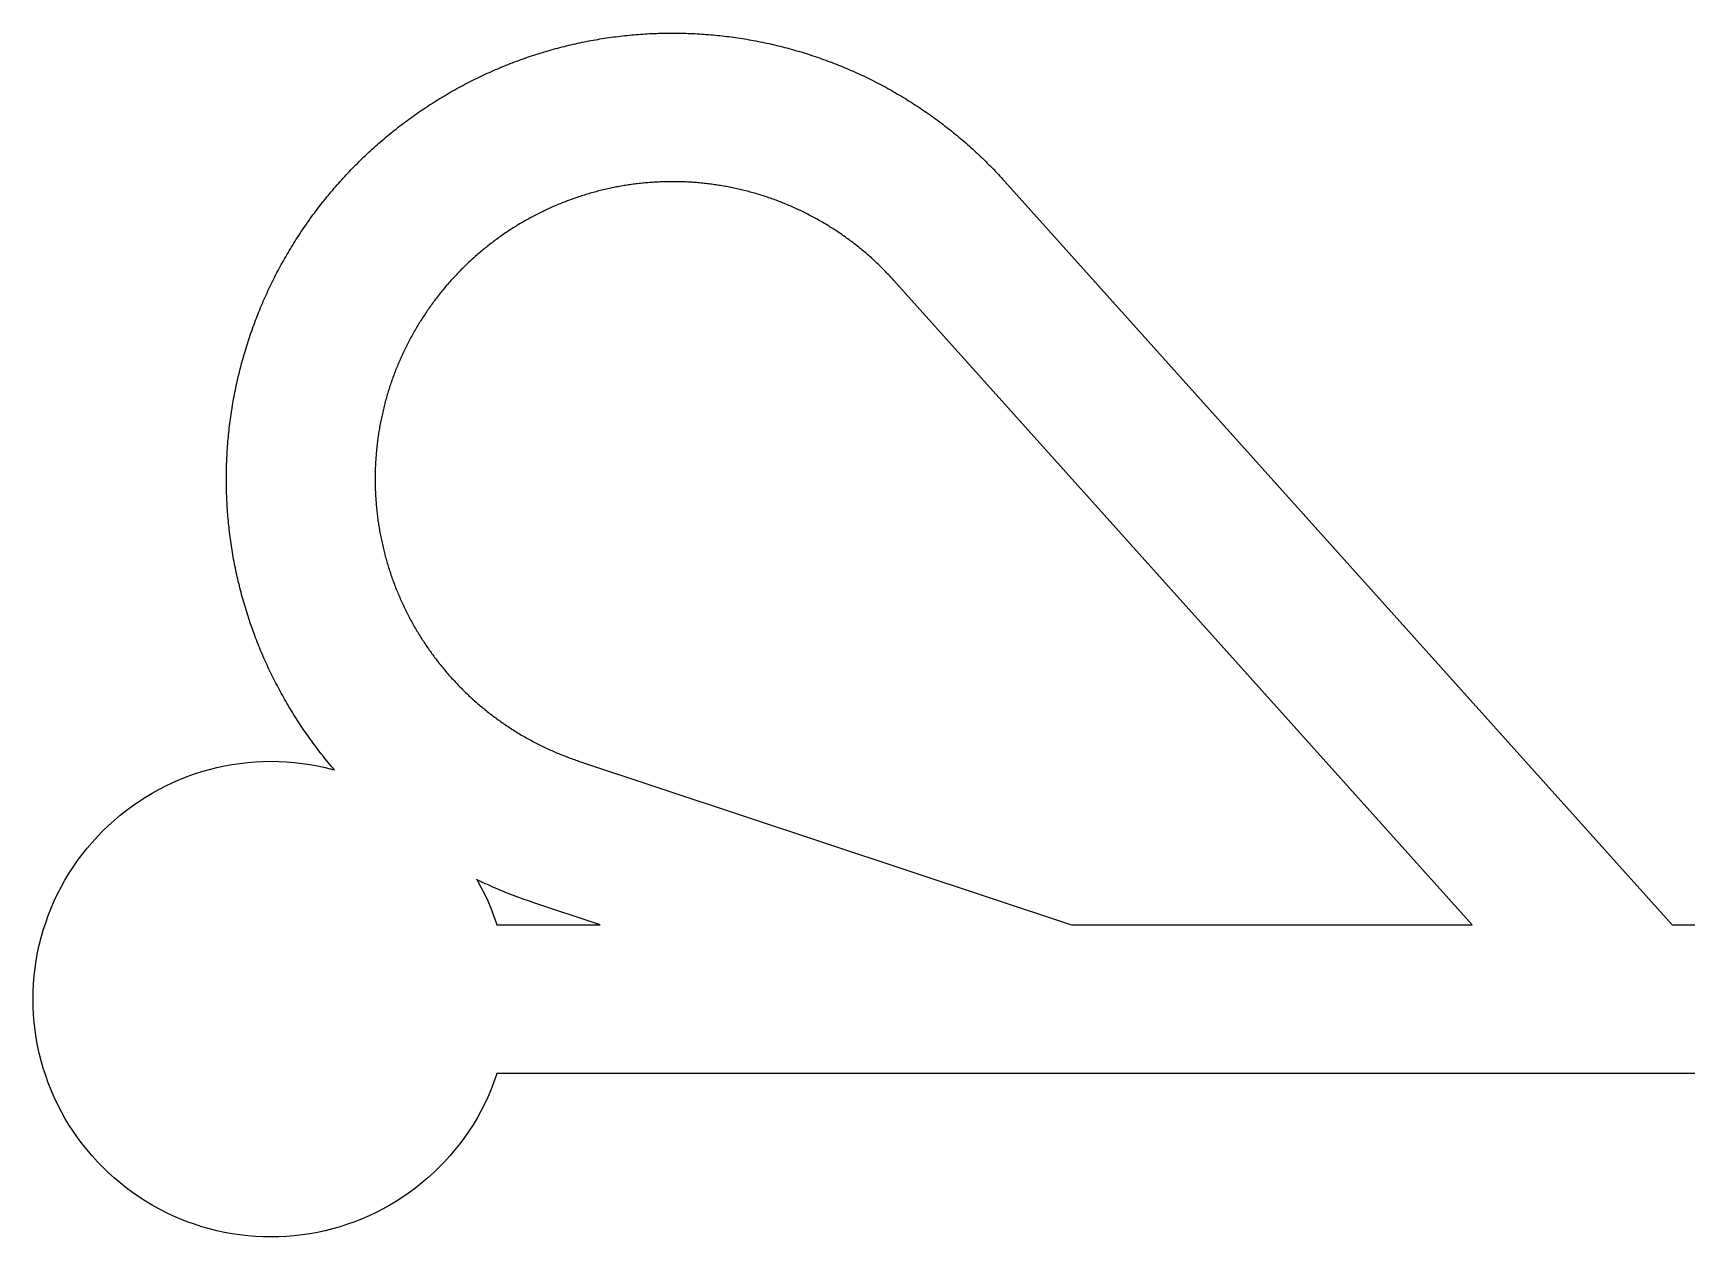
# Model space of a CAD drawing. Header units: millimetres. Extents: x -2.2 to 42.3, y -1.6 to 6.5.
# Drawn here: x -2.21 to 8.91, y -1.6 to 6.5 of the extents above; entities that cross this region are included whole.
import ezdxf

# ---------------------------------------------------------------- set-up
doc = ezdxf.new("R2010")
doc.units = ezdxf.units.MM

msp = doc.modelspace()

# ---------------------------------------------------------------- linework, layer by layer
for points in [[(0.900783, -0.514303), (0.883145, -0.5636), (0.863902, -0.612293), (0.843077, -0.660331), (0.820692, -0.707662), (0.796769, -0.754235), (0.771336, -0.8), (0.744419, -0.844909), (0.716047, -0.888912), (0.68625, -0.931964), (0.655061, -0.974018), (0.622512, -1.015029), (0.588639, -1.054953), (0.553478, -1.093748), (0.517066, -1.131371), (0.479443, -1.167783), (0.440649, -1.202944), (0.400724, -1.236817), (0.359713, -1.269365), (0.31766, -1.300555), (0.274608, -1.330351), (0.230604, -1.358723), (0.185695, -1.385641), (0.13993, -1.411074), (0.093357, -1.434996), (0.046026, -1.457382), (-0.002011, -1.478207), (-0.050705, -1.497449), (-0.100002, -1.515088), (-0.149849, -1.531105), (-0.200194, -1.545481), (-0.250983, -1.558203), (-0.30216, -1.569256), (-0.353672, -1.578629), (-0.405463, -1.586312), (-0.457477, -1.592296), (-0.50966, -1.596574), (-0.561954, -1.599143), (-0.614305, -1.6), (-0.666655, -1.599143), (-0.71895, -1.596574), (-0.771132, -1.592296), (-0.823147, -1.586312), (-0.874938, -1.578629), (-0.926449, -1.569256), (-0.977627, -1.558203), (-1.028415, -1.545481), (-1.07876, -1.531105), (-1.128608, -1.515088), (-1.177905, -1.497449), (-1.226598, -1.478207), (-1.274636, -1.457382), (-1.321967, -1.434996), (-1.36854, -1.411074), (-1.414305, -1.385641), (-1.459213, -1.358723), (-1.503217, -1.330351), (-1.546269, -1.300555), (-1.588323, -1.269365), (-1.629334, -1.236817), (-1.669258, -1.202944), (-1.708052, -1.167783), (-1.745676, -1.131371), (-1.782087, -1.093748), (-1.817248, -1.054953), (-1.851122, -1.015029), (-1.88367, -0.974018), (-1.914859, -0.931964), (-1.944656, -0.888912), (-1.973028, -0.844909), (-1.999945, -0.8), (-2.025379, -0.754235), (-2.049301, -0.707662), (-2.071687, -0.660331), (-2.092512, -0.612293), (-2.111754, -0.5636), (-2.129393, -0.514303), (-2.145409, -0.464455), (-2.159786, -0.41411), (-2.172508, -0.363322), (-2.183561, -0.312145), (-2.192934, -0.260633), (-2.200617, -0.208842), (-2.2066, -0.156827), (-2.210879, -0.104645), (-2.213448, -0.052351), (-2.214305, 0), (-2.213448, 0.052351), (-2.210879, 0.104645), (-2.2066, 0.156827), (-2.200617, 0.208842), (-2.192934, 0.260633), (-2.183561, 0.312145), (-2.172508, 0.363322), (-2.159786, 0.41411), (-2.145409, 0.464455), (-2.129393, 0.514303), (-2.111754, 0.5636), (-2.092512, 0.612293), (-2.071687, 0.660331), (-2.049301, 0.707662), (-2.025379, 0.754235), (-1.999945, 0.8), (-1.973028, 0.844909), (-1.944656, 0.888912), (-1.914859, 0.931964), (-1.88367, 0.974018), (-1.851122, 1.015029), (-1.817248, 1.054953), (-1.782087, 1.093748), (-1.745676, 1.131371), (-1.708052, 1.167783), (-1.669258, 1.202944), (-1.629334, 1.236817), (-1.588323, 1.269365), (-1.546269, 1.300555), (-1.503217, 1.330351), (-1.459213, 1.358723), (-1.414305, 1.385641), (-1.36854, 1.411074), (-1.321967, 1.434996), (-1.274636, 1.457382), (-1.226598, 1.478207), (-1.177905, 1.497449), (-1.128608, 1.515088), (-1.07876, 1.531105), (-1.028415, 1.545481), (-0.977627, 1.558203), (-0.926449, 1.569256), (-0.874938, 1.578629), (-0.823147, 1.586312), (-0.771132, 1.592296), (-0.71895, 1.596574), (-0.666655, 1.599143), (-0.614305, 1.6), (-0.561954, 1.599143), (-0.50966, 1.596574), (-0.457477, 1.592296), (-0.405463, 1.586312), (-0.353672, 1.578629), (-0.30216, 1.569256), (-0.250983, 1.558203), (-0.200194, 1.545481), (-0.18698, 1.541708), (-0.18902, 1.544067), (-0.198947, 1.555672), (-0.208815, 1.567327), (-0.218623, 1.579032), (-0.228372, 1.590787), (-0.238061, 1.602592), (-0.24769, 1.614446), (-0.257258, 1.626348), (-0.266765, 1.638299), (-0.276212, 1.650299), (-0.285597, 1.662346), (-0.294921, 1.674441), (-0.304183, 1.686583), (-0.313383, 1.698772), (-0.322521, 1.711008), (-0.331597, 1.72329), (-0.34061, 1.735618), (-0.34956, 1.747992), (-0.358447, 1.760412), (-0.367271, 1.772876), (-0.376031, 1.785385), (-0.384727, 1.797939), (-0.39336, 1.810537), (-0.401928, 1.823178), (-0.410431, 1.835863), (-0.41887, 1.848591), (-0.427244, 1.861362), (-0.435553, 1.874175), (-0.443797, 1.887031), (-0.451975, 1.899928), (-0.460087, 1.912867), (-0.468134, 1.925847), (-0.476114, 1.938867), (-0.484028, 1.951929), (-0.491875, 1.96503), (-0.499655, 1.978171), (-0.507368, 1.991351), (-0.515015, 2.004571), (-0.522593, 2.017829), (-0.530105, 2.031126), (-0.537548, 2.044461), (-0.544923, 2.057833), (-0.552231, 2.071243), (-0.55947, 2.08469), (-0.56664, 2.098173), (-0.573742, 2.111693), (-0.580774, 2.125249), (-0.587738, 2.13884), (-0.594632, 2.152467), (-0.601457, 2.166129), (-0.608212, 2.179825), (-0.614898, 2.193556), (-0.621513, 2.20732), (-0.628059, 2.221118), (-0.634534, 2.234949), (-0.640938, 2.248812), (-0.647272, 2.262708), (-0.653535, 2.276637), (-0.659727, 2.290596), (-0.665848, 2.304588), (-0.671897, 2.31861), (-0.677876, 2.332663), (-0.683782, 2.346746), (-0.689617, 2.360859), (-0.69538, 2.375001), (-0.701071, 2.389173), (-0.706689, 2.403373), (-0.712235, 2.417602), (-0.717709, 2.431859), (-0.72311, 2.446144), (-0.728438, 2.460456), (-0.733694, 2.474794), (-0.738876, 2.48916), (-0.743985, 2.503551), (-0.749021, 2.517969), (-0.753983, 2.532412), (-0.758872, 2.546879), (-0.763687, 2.561372), (-0.768428, 2.575889), (-0.773095, 2.59043), (-0.777688, 2.604994), (-0.782207, 2.619582), (-0.786652, 2.634192), (-0.791022, 2.648825), (-0.795318, 2.66348), (-0.799539, 2.678157), (-0.803685, 2.692855), (-0.807756, 2.707574), (-0.811752, 2.722313), (-0.815674, 2.737073), (-0.81952, 2.751852), (-0.823291, 2.766651), (-0.826986, 2.781468), (-0.830606, 2.796305), (-0.83415, 2.811159), (-0.837619, 2.826032), (-0.841012, 2.840921), (-0.844329, 2.855828), (-0.84757, 2.870752), (-0.850736, 2.885692), (-0.853825, 2.900648), (-0.856838, 2.915619), (-0.859774, 2.930606), (-0.862635, 2.945607), (-0.865418, 2.960623), (-0.868126, 2.975652), (-0.870757, 2.990695), (-0.873311, 3.005752), (-0.875789, 3.020821), (-0.87819, 3.035903), (-0.880514, 3.050996), (-0.882761, 3.066102), (-0.884931, 3.081218), (-0.887025, 3.096346), (-0.889041, 3.111484), (-0.89098, 3.126631), (-0.892842, 3.141789), (-0.894627, 3.156956), (-0.896335, 3.172132), (-0.897965, 3.187316), (-0.899518, 3.202508), (-0.900994, 3.217708), (-0.902392, 3.232916), (-0.903713, 3.24813), (-0.904956, 3.263351), (-0.906122, 3.278578), (-0.907211, 3.293811), (-0.908222, 3.309049), (-0.909155, 3.324292), (-0.91001, 3.339539), (-0.910788, 3.354791), (-0.911489, 3.370046), (-0.912112, 3.385305), (-0.912657, 3.400567), (-0.913124, 3.415832), (-0.913513, 3.431098), (-0.913825, 3.446366), (-0.914059, 3.461636), (-0.914216, 3.476907), (-0.914295, 3.492178), (-0.914296, 3.50745), (-0.914219, 3.522721), (-0.914064, 3.537992), (-0.913832, 3.553262), (-0.913522, 3.56853), (-0.913134, 3.583797), (-0.912669, 3.599061), (-0.912126, 3.614323), (-0.911505, 3.629582), (-0.910806, 3.644838), (-0.91003, 3.660089), (-0.909177, 3.675337), (-0.908245, 3.69058), (-0.907236, 3.705818), (-0.90615, 3.721051), (-0.904986, 3.736278), (-0.903744, 3.751499), (-0.902425, 3.766714), (-0.901029, 3.781921), (-0.899555, 3.797122), (-0.898004, 3.812314), (-0.896375, 3.827499), (-0.89467, 3.842675), (-0.892887, 3.857842), (-0.891026, 3.873), (-0.889089, 3.888148), (-0.887075, 3.903286), (-0.884983, 3.918414), (-0.882815, 3.93353), (-0.880569, 3.948636), (-0.878247, 3.96373), (-0.875848, 3.978812), (-0.873372, 3.993881), (-0.87082, 4.008938), (-0.868191, 4.023982), (-0.865485, 4.039012), (-0.862703, 4.054028), (-0.859845, 4.069029), (-0.85691, 4.084016), (-0.853899, 4.098988), (-0.850812, 4.113944), (-0.847648, 4.128884), (-0.844409, 4.143808), (-0.841094, 4.158716), (-0.837703, 4.173606), (-0.834236, 4.188479), (-0.830693, 4.203334), (-0.827075, 4.218171), (-0.823382, 4.232989), (-0.819613, 4.247788), (-0.815768, 4.262568), (-0.811849, 4.277328), (-0.807854, 4.292068), (-0.803785, 4.306787), (-0.79964, 4.321485), (-0.795421, 4.336163), (-0.791127, 4.350818), (-0.786759, 4.365452), (-0.782316, 4.380063), (-0.777799, 4.394651), (-0.773208, 4.409216), (-0.768542, 4.423757), (-0.763803, 4.438275), (-0.75899, 4.452768), (-0.754103, 4.467236), (-0.749142, 4.48168), (-0.744108, 4.496098), (-0.739001, 4.51049), (-0.733821, 4.524856), (-0.728567, 4.539196), (-0.723241, 4.553508), (-0.717841, 4.567793), (-0.712369, 4.582051), (-0.706825, 4.596281), (-0.701208, 4.610482), (-0.695519, 4.624654), (-0.689758, 4.638797), (-0.683925, 4.652911), (-0.67802, 4.666995), (-0.672044, 4.681048), (-0.665996, 4.695071), (-0.659877, 4.709063), (-0.653687, 4.723024), (-0.647425, 4.736953), (-0.641093, 4.75085), (-0.63469, 4.764714), (-0.628217, 4.778546), (-0.621674, 4.792345), (-0.61506, 4.80611), (-0.608376, 4.819841), (-0.601622, 4.833538), (-0.594799, 4.847201), (-0.587907, 4.860828), (-0.580945, 4.87442), (-0.573914, 4.887977), (-0.566814, 4.901498), (-0.559645, 4.914982), (-0.552408, 4.92843), (-0.545102, 4.941841), (-0.537728, 4.955214), (-0.530287, 4.96855), (-0.522777, 4.981848), (-0.5152, 4.995107), (-0.507555, 5.008327), (-0.499844, 5.021509), (-0.492065, 5.034651), (-0.484219, 5.047753), (-0.476307, 5.060815), (-0.468329, 5.073837), (-0.460284, 5.086818), (-0.452173, 5.099757), (-0.443997, 5.112656), (-0.435755, 5.125512), (-0.427448, 5.138326), (-0.419075, 5.151098), (-0.410638, 5.163827), (-0.402136, 5.176514), (-0.393569, 5.189156), (-0.384938, 5.201755), (-0.376244, 5.21431), (-0.367485, 5.22682), (-0.358663, 5.239285), (-0.349777, 5.251706), (-0.340829, 5.264081), (-0.331817, 5.27641), (-0.322743, 5.288694), (-0.313607, 5.300931), (-0.304408, 5.313121), (-0.295147, 5.325264), (-0.285825, 5.33736), (-0.276441, 5.349409), (-0.266996, 5.361409), (-0.25749, 5.373361), (-0.247923, 5.385265), (-0.238296, 5.39712), (-0.228609, 5.408926), (-0.218861, 5.420682), (-0.209054, 5.432388), (-0.199188, 5.444045), (-0.189262, 5.455651), (-0.179277, 5.467206), (-0.169234, 5.47871), (-0.159132, 5.490164), (-0.148972, 5.501565), (-0.138754, 5.512915), (-0.128478, 5.524212), (-0.118146, 5.535457), (-0.107756, 5.546649), (-0.097309, 5.557789), (-0.086805, 5.568875), (-0.076245, 5.579907), (-0.06563, 5.590885), (-0.054958, 5.60181), (-0.044231, 5.612679), (-0.033449, 5.623494), (-0.022612, 5.634254), (-0.01172, 5.644959), (-0.000774, 5.655608), (0.010226, 5.666201), (0.02128, 5.676738), (0.032388, 5.687219), (0.043548, 5.697643), (0.054762, 5.70801), (0.066028, 5.71832), (0.077346, 5.728572), (0.088717, 5.738767), (0.100139, 5.748904), (0.111613, 5.758982), (0.123138, 5.769002), (0.134714, 5.778963), (0.14634, 5.788865), (0.158017, 5.798707), (0.169743, 5.80849), (0.181519, 5.818214), (0.193345, 5.827877), (0.20522, 5.83748), (0.217143, 5.847022), (0.229115, 5.856503), (0.241134, 5.865924), (0.253202, 5.875283), (0.265317, 5.88458), (0.277479, 5.893816), (0.289689, 5.90299), (0.301944, 5.912101), (0.314246, 5.92115), (0.326594, 5.930136), (0.338987, 5.93906), (0.351426, 5.94792), (0.36391, 5.956716), (0.376438, 5.965449), (0.38901, 5.974118), (0.401627, 5.982723), (0.414287, 5.991264), (0.42699, 5.99974), (0.439737, 6.008151), (0.452526, 6.016497), (0.465357, 6.024778), (0.478231, 6.032994), (0.491146, 6.041144), (0.504102, 6.049228), (0.517099, 6.057246), (0.530137, 6.065198), (0.543216, 6.073083), (0.556334, 6.080902), (0.569492, 6.088654), (0.582689, 6.096338), (0.595925, 6.103956), (0.6092, 6.111506), (0.622513, 6.118988), (0.635864, 6.126402), (0.649252, 6.133749), (0.662678, 6.141027), (0.676141, 6.148236), (0.68964, 6.155377), (0.703175, 6.16245), (0.716746, 6.169453), (0.730353, 6.176387), (0.743994, 6.183252), (0.757671, 6.190047), (0.771382, 6.196772), (0.785127, 6.203428), (0.798905, 6.210013), (0.812717, 6.216529), (0.826562, 6.222973), (0.84044, 6.229348), (0.85435, 6.235651), (0.868292, 6.241884), (0.882265, 6.248046), (0.896269, 6.254136), (0.910305, 6.260155), (0.924371, 6.266103), (0.938466, 6.271979), (0.952592, 6.277783), (0.966747, 6.283515), (0.980931, 6.289175), (0.995144, 6.294762), (1.009384, 6.300278), (1.023653, 6.30572), (1.03795, 6.31109), (1.052273, 6.316387), (1.066623, 6.321612), (1.081, 6.326763), (1.095402, 6.33184), (1.109831, 6.336845), (1.124284, 6.341776), (1.138763, 6.346633), (1.153266, 6.351416), (1.167793, 6.356126), (1.182344, 6.360762), (1.196918, 6.365323), (1.211516, 6.36981), (1.226136, 6.374223), (1.240778, 6.378561), (1.255443, 6.382825), (1.270128, 6.387014), (1.284835, 6.391128), (1.299563, 6.395168), (1.314311, 6.399132), (1.329079, 6.403021), (1.343867, 6.406835), (1.358674, 6.410574), (1.373499, 6.414237), (1.388343, 6.417825), (1.403206, 6.421337), (1.418086, 6.424773), (1.432983, 6.428134), (1.447897, 6.431418), (1.462827, 6.434627), (1.477774, 6.43776), (1.492737, 6.440816), (1.507715, 6.443797), (1.522708, 6.446701), (1.537715, 6.449528), (1.552737, 6.45228), (1.567772, 6.454954), (1.582821, 6.457553), (1.597883, 6.460074), (1.612958, 6.462519), (1.628044, 6.464887), (1.643143, 6.467178), (1.658253, 6.469393), (1.673375, 6.47153), (1.688506, 6.473591), (1.703649, 6.475574), (1.718801, 6.47748), (1.733962, 6.479309), (1.749133, 6.481061), (1.764313, 6.482736), (1.7795, 6.484333), (1.794696, 6.485853), (1.809899, 6.487296), (1.82511, 6.488661), (1.840327, 6.489949), (1.85555, 6.491159), (1.87078, 6.492292), (1.886015, 6.493347), (1.901255, 6.494325), (1.9165, 6.495225), (1.931749, 6.496048), (1.947003, 6.496792), (1.96226, 6.49746), (1.97752, 6.498049), (1.992783, 6.498561), (2.008048, 6.498995), (2.023316, 6.499351), (2.038585, 6.49963), (2.053855, 6.499831), (2.069126, 6.499954), (2.084397, 6.5), (2.099669, 6.499967), (2.11494, 6.499857), (2.13021, 6.49967), (2.14548, 6.499404), (2.160747, 6.499061), (2.176013, 6.49864), (2.191277, 6.498142), (2.206537, 6.497565), (2.221795, 6.496911), (2.237049, 6.49618), (2.252299, 6.49537), (2.267545, 6.494483), (2.282786, 6.493519), (2.298022, 6.492477), (2.313252, 6.491357), (2.328477, 6.49016), (2.343695, 6.488885), (2.358906, 6.487533), (2.374111, 6.486104), (2.389308, 6.484597), (2.404497, 6.483013), (2.419678, 6.481351), (2.43485, 6.479613), (2.450013, 6.477797), (2.465167, 6.475903), (2.480311, 6.473933), (2.495445, 6.471886), (2.510568, 6.469761), (2.52568, 6.46756), (2.540781, 6.465282), (2.55587, 6.462927), (2.570946, 6.460495), (2.58601, 6.457987), (2.601061, 6.455401), (2.616099, 6.45274), (2.631123, 6.450001), (2.646133, 6.447187), (2.661129, 6.444296), (2.676109, 6.441328), (2.691074, 6.438285), (2.706024, 6.435165), (2.720957, 6.431969), (2.735874, 6.428697), (2.750774, 6.42535), (2.765657, 6.421926), (2.780522, 6.418427), (2.79537, 6.414852), (2.810198, 6.411202), (2.825009, 6.407476), (2.839799, 6.403675), (2.854571, 6.399798), (2.869322, 6.395847), (2.884053, 6.39182), (2.898764, 6.387719), (2.913453, 6.383542), (2.928121, 6.379291), (2.942767, 6.374966), (2.957391, 6.370565), (2.971993, 6.366091), (2.986571, 6.361542), (3.001126, 6.356919), (3.015657, 6.352222), (3.030164, 6.347451), (3.044647, 6.342606), (3.059105, 6.337688), (3.073538, 6.332696), (3.087945, 6.327631), (3.102326, 6.322492), (3.11668, 6.317281), (3.131008, 6.311996), (3.145309, 6.306638), (3.159583, 6.301208), (3.173828, 6.295705), (3.188046, 6.29013), (3.202235, 6.284482), (3.216395, 6.278762), (3.230525, 6.27297), (3.244626, 6.267107), (3.258697, 6.261171), (3.272738, 6.255164), (3.286748, 6.249086), (3.300726, 6.242936), (3.314673, 6.236716), (3.328589, 6.230424), (3.342472, 6.224062), (3.356322, 6.217629), (3.37014, 6.211126), (3.383924, 6.204552), (3.397675, 6.197908), (3.411392, 6.191195), (3.425074, 6.184411), (3.438722, 6.177558), (3.452334, 6.170636), (3.465911, 6.163645), (3.479453, 6.156584), (3.492958, 6.149455), (3.506427, 6.142257), (3.519859, 6.13499), (3.533254, 6.127656), (3.546611, 6.120253), (3.559931, 6.112782), (3.573212, 6.105244), (3.586455, 6.097638), (3.599658, 6.089964), (3.612823, 6.082224), (3.625948, 6.074417), (3.639033, 6.066543), (3.652078, 6.058602), (3.665082, 6.050595), (3.678046, 6.042522), (3.690968, 6.034384), (3.703848, 6.026179), (3.716687, 6.017909), (3.729483, 6.009574), (3.742237, 6.001174), (3.754947, 5.992709), (3.767615, 5.984179), (3.780239, 5.975585), (3.792819, 5.966927), (3.805355, 5.958205), (3.817846, 5.949419), (3.830292, 5.94057), (3.842693, 5.931657), (3.855049, 5.922682), (3.867359, 5.913644), (3.879622, 5.904543), (3.891839, 5.89538), (3.904009, 5.886154), (3.916133, 5.876867), (3.928208, 5.867519), (3.940236, 5.858109), (3.952216, 5.848638), (3.964148, 5.839106), (3.976031, 5.829513), (3.987865, 5.81986), (3.999649, 5.810147), (4.011384, 5.800374), (4.023069, 5.790542), (4.034704, 5.78065), (4.046289, 5.770699), (4.057822, 5.760689), (4.069305, 5.750621), (4.080736, 5.740494), (4.092115, 5.730309), (4.103443, 5.720067), (4.114718, 5.709767), (4.12594, 5.699409), (4.13711, 5.688995), (4.148226, 5.678524), (4.159289, 5.667996), (4.170299, 5.657412), (4.181254, 5.646773), (4.192155, 5.636078), (4.203001, 5.625327), (4.213793, 5.614521), (4.224529, 5.603661), (4.23521, 5.592746), (4.245836, 5.581777), (4.256405, 5.570753), (4.266918, 5.559677), (4.277374, 5.548546), (4.287774, 5.537363), (4.298117, 5.526127), (4.308402, 5.514838), (4.31863, 5.503498), (8.808012, 0.5), (12.322316, 0.5)], [(7.464488, 0.5), (3.574318, 4.835665), (3.5675, 4.843226), (3.560643, 4.850751), (3.553748, 4.858242), (3.546815, 4.865698), (3.539844, 4.873118), (3.532835, 4.880502), (3.525789, 4.887851), (3.518705, 4.895164), (3.511585, 4.902441), (3.504427, 4.909681), (3.497233, 4.916885), (3.490002, 4.924052), (3.482734, 4.931182), (3.475431, 4.938275), (3.468091, 4.945331), (3.460716, 4.952349), (3.453305, 4.95933), (3.445858, 4.966273), (3.438377, 4.973178), (3.43086, 4.980044), (3.423308, 4.986873), (3.415722, 4.993663), (3.408102, 5.000414), (3.400447, 5.007126), (3.392757, 5.013799), (3.385035, 5.020433), (3.377278, 5.027028), (3.369488, 5.033583), (3.361665, 5.040098), (3.353808, 5.046574), (3.345919, 5.053009), (3.337997, 5.059404), (3.330043, 5.065758), (3.322056, 5.072073), (3.314037, 5.078346), (3.305987, 5.084578), (3.297905, 5.09077), (3.289791, 5.09692), (3.281646, 5.103029), (3.273471, 5.109096), (3.265264, 5.115121), (3.257027, 5.121105), (3.24876, 5.127047), (3.240462, 5.132946), (3.232135, 5.138803), (3.223778, 5.144618), (3.215391, 5.15039), (3.206975, 5.156119), (3.19853, 5.161806), (3.190056, 5.167449), (3.181554, 5.173049), (3.173023, 5.178606), (3.164464, 5.184119), (3.155877, 5.189589), (3.147262, 5.195015), (3.13862, 5.200397), (3.12995, 5.205735), (3.121254, 5.211028), (3.11253, 5.216278), (3.10378, 5.221483), (3.095004, 5.226643), (3.086201, 5.231758), (3.077373, 5.236829), (3.068519, 5.241855), (3.059639, 5.246835), (3.050734, 5.25177), (3.041804, 5.25666), (3.03285, 5.261505), (3.02387, 5.266303), (3.014867, 5.271056), (3.005839, 5.275763), (2.996788, 5.280424), (2.987713, 5.285039), (2.978614, 5.289608), (2.969493, 5.29413), (2.960348, 5.298606), (2.951181, 5.303035), (2.941992, 5.307417), (2.93278, 5.311753), (2.923546, 5.316041), (2.914291, 5.320283), (2.905014, 5.324477), (2.895716, 5.328624), (2.886397, 5.332724), (2.877057, 5.336776), (2.867697, 5.340781), (2.858316, 5.344738), (2.848915, 5.348647), (2.839495, 5.352508), (2.830055, 5.356321), (2.820596, 5.360086), (2.811117, 5.363803), (2.80162, 5.367472), (2.792105, 5.371092), (2.782571, 5.374664), (2.773019, 5.378187), (2.763449, 5.381661), (2.753861, 5.385087), (2.744257, 5.388464), (2.734635, 5.391792), (2.724996, 5.395071), (2.715341, 5.398301), (2.70567, 5.401481), (2.695982, 5.404613), (2.686279, 5.407695), (2.67656, 5.410727), (2.666826, 5.41371), (2.657077, 5.416644), (2.647313, 5.419528), (2.637534, 5.422362), (2.627741, 5.425146), (2.617934, 5.42788), (2.608113, 5.430565), (2.598279, 5.433199), (2.588431, 5.435783), (2.578571, 5.438317), (2.568697, 5.440801), (2.558811, 5.443235), (2.548913, 5.445618), (2.539003, 5.447951), (2.529081, 5.450233), (2.519148, 5.452465), (2.509203, 5.454646), (2.499248, 5.456777), (2.489281, 5.458856), (2.479304, 5.460885), (2.469317, 5.462864), (2.459321, 5.464791), (2.449314, 5.466668), (2.439298, 5.468493), (2.429273, 5.470268), (2.419239, 5.471991), (2.409196, 5.473663), (2.399145, 5.475285), (2.389085, 5.476855), (2.379018, 5.478373), (2.368944, 5.479841), (2.358862, 5.481257), (2.348773, 5.482622), (2.338677, 5.483936), (2.328574, 5.485198), (2.318465, 5.486408), (2.30835, 5.487568), (2.29823, 5.488675), (2.288104, 5.489731), (2.277972, 5.490736), (2.267836, 5.491689), (2.257695, 5.49259), (2.24755, 5.49344), (2.2374, 5.494238), (2.227246, 5.494985), (2.217089, 5.495679), (2.206928, 5.496322), (2.196764, 5.496914), (2.186598, 5.497453), (2.176428, 5.497941), (2.166257, 5.498377), (2.156083, 5.498761), (2.145907, 5.499093), (2.13573, 5.499374), (2.125552, 5.499603), (2.115372, 5.49978), (2.105192, 5.499905), (2.095011, 5.499978), (2.08483, 5.5), (2.074649, 5.499969), (2.064468, 5.499887), (2.054288, 5.499753), (2.044109, 5.499568), (2.033931, 5.49933), (2.023754, 5.499041), (2.013578, 5.498699), (2.003405, 5.498306), (1.993234, 5.497862), (1.983065, 5.497365), (1.972898, 5.496817), (1.962735, 5.496217), (1.952575, 5.495565), (1.942418, 5.494861), (1.932265, 5.494106), (1.922116, 5.493299), (1.911972, 5.492441), (1.901831, 5.491531), (1.891696, 5.490569), (1.881565, 5.489555), (1.87144, 5.488491), (1.86132, 5.487374), (1.851207, 5.486206), (1.841099, 5.484987), (1.830997, 5.483716), (1.820903, 5.482394), (1.810815, 5.48102), (1.800734, 5.479595), (1.79066, 5.478119), (1.780595, 5.476591), (1.770537, 5.475013), (1.760487, 5.473383), (1.750446, 5.471702), (1.740413, 5.46997), (1.73039, 5.468186), (1.720375, 5.466352), (1.71037, 5.464467), (1.700375, 5.462531), (1.69039, 5.460544), (1.680415, 5.458506), (1.67045, 5.456418), (1.660496, 5.454279), (1.650554, 5.452089), (1.640622, 5.449849), (1.630702, 5.447558), (1.620794, 5.445216), (1.610898, 5.442825), (1.601014, 5.440382), (1.591143, 5.43789), (1.581284, 5.435347), (1.571439, 5.432755), (1.561607, 5.430112), (1.551789, 5.427419), (1.541984, 5.424676), (1.532194, 5.421883), (1.522417, 5.419041), (1.512656, 5.416149), (1.502909, 5.413207), (1.493177, 5.410215), (1.483461, 5.407174), (1.47376, 5.404084), (1.464076, 5.400944), (1.454407, 5.397755), (1.444755, 5.394517), (1.435119, 5.39123), (1.4255, 5.387894), (1.415898, 5.384508), (1.406314, 5.381074), (1.396747, 5.377592), (1.387198, 5.37406), (1.377667, 5.37048), (1.368155, 5.366852), (1.358661, 5.363175), (1.349186, 5.35945), (1.33973, 5.355677), (1.330293, 5.351855), (1.320876, 5.347986), (1.311479, 5.344069), (1.302102, 5.340104), (1.292745, 5.336091), (1.283408, 5.33203), (1.274093, 5.327923), (1.264798, 5.323768), (1.255525, 5.319565), (1.246273, 5.315316), (1.237043, 5.311019), (1.227835, 5.306675), (1.21865, 5.302285), (1.209486, 5.297848), (1.200346, 5.293364), (1.191228, 5.288834), (1.182134, 5.284258), (1.173062, 5.279635), (1.164015, 5.274966), (1.154992, 5.270252), (1.145992, 5.265491), (1.137017, 5.260684), (1.128067, 5.255832), (1.119141, 5.250935), (1.11024, 5.245992), (1.101365, 5.241004), (1.092515, 5.23597), (1.083691, 5.230892), (1.074893, 5.225769), (1.066121, 5.220601), (1.057376, 5.215389), (1.048657, 5.210132), (1.039965, 5.204831), (1.0313, 5.199485), (1.022662, 5.194096), (1.014052, 5.188663), (1.00547, 5.183185), (0.996916, 5.177665), (0.98839, 5.172101), (0.979892, 5.166493), (0.971423, 5.160842), (0.962983, 5.155149), (0.954572, 5.149412), (0.94619, 5.143633), (0.937838, 5.137811), (0.929516, 5.131946), (0.921223, 5.12604), (0.912961, 5.120091), (0.904729, 5.1141), (0.896528, 5.108068), (0.888357, 5.101993), (0.880218, 5.095877), (0.87211, 5.08972), (0.864033, 5.083522), (0.855988, 5.077283), (0.847975, 5.071002), (0.839994, 5.064681), (0.832045, 5.05832), (0.824128, 5.051918), (0.816245, 5.045476), (0.808394, 5.038994), (0.800576, 5.032472), (0.792792, 5.02591), (0.785041, 5.019309), (0.777324, 5.012668), (0.76964, 5.005988), (0.761991, 4.999269), (0.754376, 4.992511), (0.746796, 4.985715), (0.73925, 4.97888), (0.73174, 4.972007), (0.724264, 4.965095), (0.716823, 4.958146), (0.709418, 4.951159), (0.702049, 4.944134), (0.694716, 4.937072), (0.687418, 4.929973), (0.680157, 4.922836), (0.672932, 4.915663), (0.665744, 4.908453), (0.658593, 4.901206), (0.651479, 4.893924), (0.644401, 4.886605), (0.637362, 4.87925), (0.630359, 4.871859), (0.623395, 4.864433), (0.616468, 4.856971), (0.609579, 4.849475), (0.602729, 4.841943), (0.595917, 4.834377), (0.589144, 4.826776), (0.582409, 4.81914), (0.575714, 4.811471), (0.569057, 4.803767), (0.56244, 4.79603), (0.555862, 4.788259), (0.549324, 4.780455), (0.542826, 4.772617), (0.536368, 4.764747), (0.52995, 4.756843), (0.523572, 4.748908), (0.517234, 4.740939), (0.510938, 4.732939), (0.504682, 4.724907), (0.498467, 4.716843), (0.492293, 4.708747), (0.486161, 4.70062), (0.48007, 4.692462), (0.47402, 4.684274), (0.468013, 4.676054), (0.462047, 4.667804), (0.456123, 4.659524), (0.450242, 4.651213), (0.444403, 4.642873), (0.438606, 4.634503), (0.432852, 4.626104), (0.427141, 4.617676), (0.421473, 4.609218), (0.415848, 4.600732), (0.410267, 4.592218), (0.404728, 4.583675), (0.399234, 4.575104), (0.393783, 4.566505), (0.388376, 4.557878), (0.383013, 4.549224), (0.377694, 4.540543), (0.372419, 4.531835), (0.367188, 4.5231), (0.362003, 4.514339), (0.356861, 4.505552), (0.351765, 4.496738), (0.346714, 4.487898), (0.341707, 4.479033), (0.336746, 4.470143), (0.33183, 4.461227), (0.32696, 4.452287), (0.322135, 4.443322), (0.317356, 4.434332), (0.312623, 4.425318), (0.307935, 4.41628), (0.303294, 4.407219), (0.298699, 4.398134), (0.29415, 4.389025), (0.289648, 4.379894), (0.285192, 4.37074), (0.280783, 4.361563), (0.27642, 4.352364), (0.272105, 4.343143), (0.267836, 4.3339), (0.263615, 4.324635), (0.259441, 4.315349), (0.255314, 4.306042), (0.251234, 4.296714), (0.247202, 4.287365), (0.243218, 4.277996), (0.239282, 4.268607), (0.235393, 4.259198), (0.231552, 4.249769), (0.22776, 4.240321), (0.224015, 4.230854), (0.220319, 4.221367), (0.216671, 4.211862), (0.213071, 4.202339), (0.20952, 4.192797), (0.206018, 4.183237), (0.202564, 4.17366), (0.199159, 4.164065), (0.195803, 4.154453), (0.192496, 4.144824), (0.189238, 4.135179), (0.18603, 4.125517), (0.18287, 4.115838), (0.17976, 4.106144), (0.176699, 4.096434), (0.173688, 4.086708), (0.170726, 4.076968), (0.167813, 4.067212), (0.164951, 4.057442), (0.162138, 4.047657), (0.159375, 4.037858), (0.156662, 4.028045), (0.153999, 4.018219), (0.151386, 4.008379), (0.148823, 3.998525), (0.146311, 3.988659), (0.143848, 3.97878), (0.141436, 3.968889), (0.139075, 3.958986), (0.136763, 3.949071), (0.134503, 3.939144), (0.132292, 3.929206), (0.130133, 3.919256), (0.128024, 3.909296), (0.125966, 3.899325), (0.123958, 3.889344), (0.122002, 3.879353), (0.120096, 3.869352), (0.118242, 3.859341), (0.116438, 3.849321), (0.114685, 3.839292), (0.112983, 3.829254), (0.111333, 3.819208), (0.109734, 3.809153), (0.108185, 3.799091), (0.106689, 3.78902), (0.105243, 3.778942), (0.103849, 3.768857), (0.102506, 3.758765), (0.101214, 3.748666), (0.099974, 3.738561), (0.098785, 3.72845), (0.097648, 3.718332), (0.096563, 3.708209), (0.095528, 3.698081), (0.094546, 3.687948), (0.093615, 3.677809), (0.092736, 3.667666), (0.091908, 3.657519), (0.091132, 3.647367), (0.090408, 3.637212), (0.089735, 3.627053), (0.089114, 3.616891), (0.088545, 3.606726), (0.088027, 3.596558), (0.087562, 3.586388), (0.087148, 3.576215), (0.086786, 3.566041), (0.086476, 3.555865), (0.086217, 3.545687), (0.08601, 3.535508), (0.085856, 3.525328), (0.085753, 3.515147), (0.085701, 3.504967), (0.085702, 3.494786), (0.085754, 3.484605), (0.085859, 3.474424), (0.086015, 3.464244), (0.086223, 3.454065), (0.086483, 3.443888), (0.086794, 3.433711), (0.087157, 3.423537), (0.087573, 3.413364), (0.088039, 3.403194), (0.088558, 3.393026), (0.089129, 3.382861), (0.089751, 3.372699), (0.090425, 3.36254), (0.09115, 3.352385), (0.091927, 3.342234), (0.092756, 3.332087), (0.093637, 3.321944), (0.094569, 3.311806), (0.095553, 3.301672), (0.096588, 3.291544), (0.097675, 3.281421), (0.098814, 3.271304), (0.100004, 3.261193), (0.101245, 3.251088), (0.102538, 3.240989), (0.103882, 3.230897), (0.105278, 3.220812), (0.106724, 3.210734), (0.108223, 3.200664), (0.109772, 3.190602), (0.111373, 3.180547), (0.113024, 3.170501), (0.114727, 3.160464), (0.116481, 3.150435), (0.118286, 3.140415), (0.120142, 3.130405), (0.122049, 3.120404), (0.124007, 3.110413), (0.126015, 3.100432), (0.128075, 3.090461), (0.130185, 3.080501), (0.132346, 3.070552), (0.134557, 3.060614), (0.136819, 3.050688), (0.139131, 3.040773), (0.141494, 3.03087), (0.143908, 3.020979), (0.146371, 3.0111), (0.148885, 3.001235), (0.151449, 2.991382), (0.154063, 2.981542), (0.156728, 2.971716), (0.159442, 2.961903), (0.162206, 2.952105), (0.16502, 2.94232), (0.167884, 2.93255), (0.170797, 2.922795), (0.17376, 2.913055), (0.176773, 2.90333), (0.179835, 2.89362), (0.182946, 2.883926), (0.186107, 2.874248), (0.189317, 2.864586), (0.192576, 2.854941), (0.195885, 2.845312), (0.199242, 2.835701), (0.202648, 2.826106), (0.206103, 2.81653), (0.209606, 2.80697), (0.213158, 2.797429), (0.216759, 2.787906), (0.220408, 2.778401), (0.224106, 2.768916), (0.227851, 2.759449), (0.231645, 2.750001), (0.235487, 2.740573), (0.239377, 2.731164), (0.243315, 2.721775), (0.2473, 2.712407), (0.251333, 2.703058), (0.255414, 2.693731), (0.259542, 2.684424), (0.263717, 2.675139), (0.26794, 2.665875), (0.272209, 2.656632), (0.276526, 2.647412), (0.28089, 2.638213), (0.2853, 2.629037), (0.289757, 2.619883), (0.29426, 2.610753), (0.29881, 2.601645), (0.303406, 2.59256), (0.308049, 2.583499), (0.312737, 2.574462), (0.317472, 2.565449), (0.322252, 2.55646), (0.327078, 2.547495), (0.331949, 2.538555), (0.336866, 2.52964), (0.341829, 2.520751), (0.346836, 2.511886), (0.351889, 2.503047), (0.356986, 2.494234), (0.362128, 2.485447), (0.367315, 2.476687), (0.372547, 2.467952), (0.377823, 2.459245), (0.383143, 2.450565), (0.388507, 2.441911), (0.393915, 2.433285), (0.399367, 2.424687), (0.404863, 2.416117), (0.410402, 2.407575), (0.415985, 2.399061), (0.421611, 2.390575), (0.42728, 2.382119), (0.432992, 2.373691), (0.438747, 2.365293), (0.444544, 2.356924), (0.450384, 2.348584), (0.456267, 2.340274), (0.462192, 2.331995), (0.468158, 2.323746), (0.474167, 2.315527), (0.480217, 2.307339), (0.48631, 2.299181), (0.492443, 2.291055), (0.498618, 2.28296), (0.504834, 2.274897), (0.511091, 2.266866), (0.517388, 2.258866), (0.523727, 2.250899), (0.530105, 2.242964), (0.536524, 2.235061), (0.542984, 2.227192), (0.549483, 2.219355), (0.556022, 2.211551), (0.562601, 2.203781), (0.569219, 2.196045), (0.575876, 2.188342), (0.582573, 2.180673), (0.589308, 2.173039), (0.596082, 2.165439), (0.602895, 2.157873), (0.609747, 2.150342), (0.616636, 2.142846), (0.623564, 2.135386), (0.630529, 2.12796), (0.637533, 2.120571), (0.644573, 2.113217), (0.651651, 2.105899), (0.658767, 2.098617), (0.665919, 2.091371), (0.673108, 2.084162), (0.680334, 2.07699), (0.687596, 2.069854), (0.694894, 2.062756), (0.702228, 2.055694), (0.709598, 2.04867), (0.717004, 2.041684), (0.724445, 2.034736), (0.731922, 2.027825), (0.739434, 2.020953), (0.74698, 2.014119), (0.754561, 2.007324), (0.762177, 2.000567), (0.769827, 1.993849), (0.777511, 1.98717), (0.785229, 1.98053), (0.792981, 1.97393), (0.800766, 1.967369), (0.808585, 1.960848), (0.816436, 1.954367), (0.824321, 1.947926), (0.832238, 1.941525), (0.840188, 1.935164), (0.84817, 1.928844), (0.856184, 1.922565), (0.864229, 1.916327), (0.872307, 1.910129), (0.880416, 1.903973), (0.888556, 1.897858), (0.896727, 1.891785), (0.904929, 1.885753), (0.913162, 1.879764), (0.921425, 1.873816), (0.929718, 1.86791), (0.938041, 1.862047), (0.946394, 1.856226), (0.954776, 1.850448), (0.963188, 1.844712), (0.971629, 1.839019), (0.980099, 1.83337), (0.988597, 1.827763), (0.997124, 1.8222), (1.005679, 1.816681), (1.014262, 1.811205), (1.022872, 1.805772), (1.03151, 1.800384), (1.040176, 1.79504), (1.048869, 1.78974), (1.057588, 1.784484), (1.066334, 1.779272), (1.075107, 1.774106), (1.083906, 1.768984), (1.09273, 1.763906), (1.101581, 1.758874), (1.110457, 1.753887), (1.119358, 1.748945), (1.128284, 1.744049), (1.137235, 1.739198), (1.146211, 1.734393), (1.155211, 1.729633), (1.164235, 1.724919), (1.173283, 1.720252), (1.182355, 1.71563), (1.19145, 1.711055), (1.200568, 1.706526), (1.209709, 1.702043), (1.218873, 1.697607), (1.228059, 1.693218), (1.237268, 1.688876), (1.246498, 1.68458), (1.255751, 1.680332), (1.265024, 1.676131), (1.274319, 1.671977), (1.283635, 1.66787), (1.292972, 1.663811), (1.30233, 1.659799), (1.311707, 1.655835), (1.321105, 1.651919), (1.330523, 1.648051), (1.33996, 1.644231), (1.349416, 1.640459), (1.358892, 1.636735), (1.368386, 1.633059), (1.377899, 1.629432), (1.38743, 1.625853), (1.39698, 1.622323), (1.406547, 1.618841), (1.416132, 1.615409), (1.425734, 1.612025), (1.435353, 1.608689), (1.444989, 1.605403), (1.454642, 1.602166), (4.769306, 0.5), (7.464488, 0.5)], [(0.771336, 0.8), (0.796769, 0.754235), (0.820692, 0.707662), (0.843077, 0.660331), (0.863902, 0.612293), (0.883145, 0.5636), (0.900783, 0.514303), (0.905379, 0.5), (1.6, 0.5), (1.139116, 0.65325), (1.124637, 0.658105), (1.110182, 0.663034), (1.095753, 0.668037), (1.08135, 0.673113), (1.066973, 0.678262), (1.052622, 0.683484), (1.038298, 0.68878), (1.024001, 0.694148), (1.009732, 0.699589), (0.99549, 0.705102), (0.981277, 0.710688), (0.967092, 0.716346), (0.952936, 0.722077), (0.93881, 0.727879), (0.924713, 0.733753), (0.910647, 0.739699), (0.896611, 0.745716), (0.882606, 0.751805), (0.868631, 0.757965), (0.854689, 0.764196), (0.840778, 0.770498), (0.8269, 0.776871), (0.813054, 0.783314), (0.799241, 0.789827), (0.785462, 0.796411), (0.771716, 0.803065), (0.768576, 0.804605), (0.771336, 0.8)], [(39.155277, -0.5), (0.905379, -0.5), (0.900783, -0.514303)]]:
    msp.add_lwpolyline(points)

doc.saveas('drawing.dxf')
